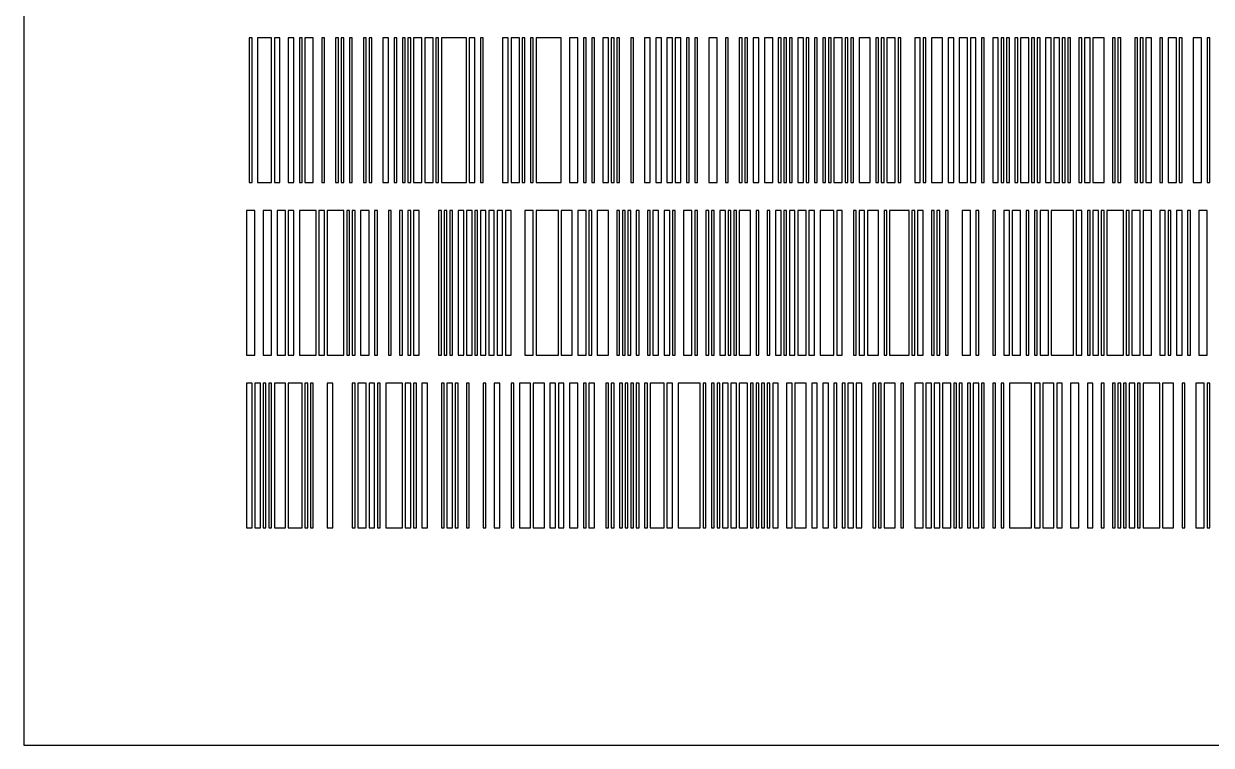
# Model space of a CAD drawing. Header units: metres. Extents: x -150 to 150, y -150 to 150.
# Drawn here: x -150 to -43.4, y -150 to -85.2 of the extents above; entities that cross this region are included whole.
import ezdxf

# ---------------------------------------------------------------- set-up
doc = ezdxf.new("R2010")
doc.units = ezdxf.units.M

msp = doc.modelspace()

# ---------------------------------------------------------------- linework, layer by layer
for points in [[(150, 150), (-150, 150), (-150, -150), (150, -150)], [(-129.75, -99.5), (-129.5, -99.5), (-129.5, -86.5), (-129.75, -86.5), (-129.75, -99.5)], [(-129, -99.5), (-127.75, -99.5), (-127.75, -86.5), (-129, -86.5), (-129, -99.5)], [(-127.5, -99.5), (-127, -99.5), (-127, -86.5), (-127.5, -86.5), (-127.5, -99.5)], [(-126.25, -99.5), (-125.75, -99.5), (-125.75, -86.5), (-126.25, -86.5), (-126.25, -99.5)], [(-125.25, -99.5), (-125, -99.5), (-125, -86.5), (-125.25, -86.5), (-125.25, -99.5)], [(-124.75, -99.5), (-124, -99.5), (-124, -86.5), (-124.75, -86.5), (-124.75, -99.5)], [(-123.25, -99.5), (-123, -99.5), (-123, -86.5), (-123.25, -86.5), (-123.25, -99.5)], [(-122, -99.5), (-121.75, -99.5), (-121.75, -86.5), (-122, -86.5), (-122, -99.5)], [(-121.5, -99.5), (-121.25, -99.5), (-121.25, -86.5), (-121.5, -86.5), (-121.5, -99.5)], [(-120.75, -99.5), (-120.5, -99.5), (-120.5, -86.5), (-120.75, -86.5), (-120.75, -99.5)], [(-119.5, -99.5), (-119.25, -99.5), (-119.25, -86.5), (-119.5, -86.5), (-119.5, -99.5)], [(-119, -99.5), (-118.75, -99.5), (-118.75, -86.5), (-119, -86.5), (-119, -99.5)], [(-117.75, -99.5), (-117.25, -99.5), (-117.25, -86.5), (-117.75, -86.5), (-117.75, -99.5)], [(-116.75, -99.5), (-116.5, -99.5), (-116.5, -86.5), (-116.75, -86.5), (-116.75, -99.5)], [(-116, -99.5), (-115.75, -99.5), (-115.75, -86.5), (-116, -86.5), (-116, -99.5)], [(-115.5, -99.5), (-115.25, -99.5), (-115.25, -86.5), (-115.5, -86.5), (-115.5, -99.5)], [(-115, -99.5), (-114.25, -99.5), (-114.25, -86.5), (-115, -86.5), (-115, -99.5)], [(-114, -99.5), (-113.25, -99.5), (-113.25, -86.5), (-114, -86.5), (-114, -99.5)], [(-113, -99.5), (-112.75, -99.5), (-112.75, -86.5), (-113, -86.5), (-113, -99.5)], [(-112.5, -99.5), (-110.25, -99.5), (-110.25, -86.5), (-112.5, -86.5), (-112.5, -99.5)], [(-110, -99.5), (-109.5, -99.5), (-109.5, -86.5), (-110, -86.5), (-110, -99.5)], [(-109, -99.5), (-108.75, -99.5), (-108.75, -86.5), (-109, -86.5), (-109, -99.5)], [(-107, -99.5), (-106.5, -99.5), (-106.5, -86.5), (-107, -86.5), (-107, -99.5)], [(-106.25, -99.5), (-105.5, -99.5), (-105.5, -86.5), (-106.25, -86.5), (-106.25, -99.5)], [(-105.25, -99.5), (-105, -99.5), (-105, -86.5), (-105.25, -86.5), (-105.25, -99.5)], [(-104.5, -99.5), (-104.25, -99.5), (-104.25, -86.5), (-104.5, -86.5), (-104.5, -99.5)], [(-104, -99.5), (-101.75, -99.5), (-101.75, -86.5), (-104, -86.5), (-104, -99.5)], [(-101, -99.5), (-100.25, -99.5), (-100.25, -86.5), (-101, -86.5), (-101, -99.5)], [(-99.75, -99.5), (-99.5, -99.5), (-99.5, -86.5), (-99.75, -86.5), (-99.75, -99.5)], [(-99, -99.5), (-98.75, -99.5), (-98.75, -86.5), (-99, -86.5), (-99, -99.5)], [(-98, -99.5), (-97.5, -99.5), (-97.5, -86.5), (-98, -86.5), (-98, -99.5)], [(-97.25, -99.5), (-97, -99.5), (-97, -86.5), (-97.25, -86.5), (-97.25, -99.5)], [(-96.75, -99.5), (-96.5, -99.5), (-96.5, -86.5), (-96.75, -86.5), (-96.75, -99.5)], [(-95.5, -99.5), (-95.25, -99.5), (-95.25, -86.5), (-95.5, -86.5), (-95.5, -99.5)], [(-94.25, -99.5), (-93.75, -99.5), (-93.75, -86.5), (-94.25, -86.5), (-94.25, -99.5)], [(-93.25, -99.5), (-92.75, -99.5), (-92.75, -86.5), (-93.25, -86.5), (-93.25, -99.5)], [(-92.25, -99.5), (-91.75, -99.5), (-91.75, -86.5), (-92.25, -86.5), (-92.25, -99.5)], [(-91.5, -99.5), (-91, -99.5), (-91, -86.5), (-91.5, -86.5), (-91.5, -99.5)], [(-90.5, -99.5), (-90.25, -99.5), (-90.25, -86.5), (-90.5, -86.5), (-90.5, -99.5)], [(-89.75, -99.5), (-89.5, -99.5), (-89.5, -86.5), (-89.75, -86.5), (-89.75, -99.5)], [(-88.5, -99.5), (-87.75, -99.5), (-87.75, -86.5), (-88.5, -86.5), (-88.5, -99.5)], [(-87, -99.5), (-86.75, -99.5), (-86.75, -86.5), (-87, -86.5), (-87, -99.5)], [(-85.75, -99.5), (-85.5, -99.5), (-85.5, -86.5), (-85.75, -86.5), (-85.75, -99.5)], [(-85.25, -99.5), (-85, -99.5), (-85, -86.5), (-85.25, -86.5), (-85.25, -99.5)], [(-84.5, -99.5), (-84, -99.5), (-84, -86.5), (-84.5, -86.5), (-84.5, -99.5)], [(-83.5, -99.5), (-82.75, -99.5), (-82.75, -86.5), (-83.5, -86.5), (-83.5, -99.5)], [(-82.25, -99.5), (-82, -99.5), (-82, -86.5), (-82.25, -86.5), (-82.25, -99.5)], [(-81.75, -99.5), (-81.5, -99.5), (-81.5, -86.5), (-81.75, -86.5), (-81.75, -99.5)], [(-81.25, -99.5), (-81, -99.5), (-81, -86.5), (-81.25, -86.5), (-81.25, -99.5)], [(-80.5, -99.5), (-80, -99.5), (-80, -86.5), (-80.5, -86.5), (-80.5, -99.5)], [(-79.75, -99.5), (-79.5, -99.5), (-79.5, -86.5), (-79.75, -86.5), (-79.75, -99.5)], [(-79, -99.5), (-78.75, -99.5), (-78.75, -86.5), (-79, -86.5), (-79, -99.5)], [(-78.25, -99.5), (-78, -99.5), (-78, -86.5), (-78.25, -86.5), (-78.25, -99.5)], [(-77.75, -99.5), (-77.5, -99.5), (-77.5, -86.5), (-77.75, -86.5), (-77.75, -99.5)], [(-77.25, -99.5), (-76.5, -99.5), (-76.5, -86.5), (-77.25, -86.5), (-77.25, -99.5)], [(-76.25, -99.5), (-76, -99.5), (-76, -86.5), (-76.25, -86.5), (-76.25, -99.5)], [(-75.75, -99.5), (-75.5, -99.5), (-75.5, -86.5), (-75.75, -86.5), (-75.75, -99.5)], [(-75, -99.5), (-74, -99.5), (-74, -86.5), (-75, -86.5), (-75, -99.5)], [(-73.5, -99.5), (-73.25, -99.5), (-73.25, -86.5), (-73.5, -86.5), (-73.5, -99.5)], [(-73, -99.5), (-72.75, -99.5), (-72.75, -86.5), (-73, -86.5), (-73, -99.5)], [(-72.5, -99.5), (-71.75, -99.5), (-71.75, -86.5), (-72.5, -86.5), (-72.5, -99.5)], [(-71.5, -99.5), (-71.25, -99.5), (-71.25, -86.5), (-71.5, -86.5), (-71.5, -99.5)], [(-70, -99.5), (-69.5, -99.5), (-69.5, -86.5), (-70, -86.5), (-70, -99.5)], [(-69.25, -99.5), (-69, -99.5), (-69, -86.5), (-69.25, -86.5), (-69.25, -99.5)], [(-68.5, -99.5), (-67.5, -99.5), (-67.5, -86.5), (-68.5, -86.5), (-68.5, -99.5)], [(-67, -99.5), (-66.5, -99.5), (-66.5, -86.5), (-67, -86.5), (-67, -99.5)], [(-66, -99.5), (-65.25, -99.5), (-65.25, -86.5), (-66, -86.5), (-66, -99.5)], [(-65, -99.5), (-64.5, -99.5), (-64.5, -86.5), (-65, -86.5), (-65, -99.5)], [(-64, -99.5), (-63.75, -99.5), (-63.75, -86.5), (-64, -86.5), (-64, -99.5)], [(-63, -99.5), (-62.5, -99.5), (-62.5, -86.5), (-63, -86.5), (-63, -99.5)], [(-62.25, -99.5), (-62, -99.5), (-62, -86.5), (-62.25, -86.5), (-62.25, -99.5)], [(-61.75, -99.5), (-61.5, -99.5), (-61.5, -86.5), (-61.75, -86.5), (-61.75, -99.5)], [(-61, -99.5), (-60.75, -99.5), (-60.75, -86.5), (-61, -86.5), (-61, -99.5)], [(-60.5, -99.5), (-59.75, -99.5), (-59.75, -86.5), (-60.5, -86.5), (-60.5, -99.5)], [(-59.5, -99.5), (-59.25, -99.5), (-59.25, -86.5), (-59.5, -86.5), (-59.5, -99.5)], [(-59, -99.5), (-58.75, -99.5), (-58.75, -86.5), (-59, -86.5), (-59, -99.5)], [(-58.25, -99.5), (-57.75, -99.5), (-57.75, -86.5), (-58.25, -86.5), (-58.25, -99.5)], [(-57.5, -99.5), (-57, -99.5), (-57, -86.5), (-57.5, -86.5), (-57.5, -99.5)], [(-56.75, -99.5), (-56.5, -99.5), (-56.5, -86.5), (-56.75, -86.5), (-56.75, -99.5)], [(-56.25, -99.5), (-56, -99.5), (-56, -86.5), (-56.25, -86.5), (-56.25, -99.5)], [(-55.25, -99.5), (-55, -99.5), (-55, -86.5), (-55.25, -86.5), (-55.25, -99.5)], [(-54.75, -99.5), (-54.25, -99.5), (-54.25, -86.5), (-54.75, -86.5), (-54.75, -99.5)], [(-54, -99.5), (-53, -99.5), (-53, -86.5), (-54, -86.5), (-54, -99.5)], [(-52.25, -99.5), (-52, -99.5), (-52, -86.5), (-52.25, -86.5), (-52.25, -99.5)], [(-51.75, -99.5), (-51.5, -99.5), (-51.5, -86.5), (-51.75, -86.5), (-51.75, -99.5)], [(-50.25, -99.5), (-50, -99.5), (-50, -86.5), (-50.25, -86.5), (-50.25, -99.5)], [(-49.75, -99.5), (-49.5, -99.5), (-49.5, -86.5), (-49.75, -86.5), (-49.75, -99.5)], [(-49.25, -99.5), (-48.75, -99.5), (-48.75, -86.5), (-49.25, -86.5), (-49.25, -99.5)], [(-48, -99.5), (-47.75, -99.5), (-47.75, -86.5), (-48, -86.5), (-48, -99.5)], [(-47.25, -99.5), (-46.5, -99.5), (-46.5, -86.5), (-47.25, -86.5), (-47.25, -99.5)], [(-46.25, -99.5), (-46, -99.5), (-46, -86.5), (-46.25, -86.5), (-46.25, -99.5)], [(-45, -99.5), (-44.25, -99.5), (-44.25, -86.5), (-45, -86.5), (-45, -99.5)], [(-43.75, -99.5), (-43.5, -99.5), (-43.5, -86.5), (-43.75, -86.5), (-43.75, -99.5)], [(-130, -115), (-129.25, -115), (-129.25, -102), (-130, -102), (-130, -115)], [(-128.5, -115), (-127.75, -115), (-127.75, -102), (-128.5, -102), (-128.5, -115)], [(-127.25, -115), (-126.5, -115), (-126.5, -102), (-127.25, -102), (-127.25, -115)], [(-126.25, -115), (-125.75, -115), (-125.75, -102), (-126.25, -102), (-126.25, -115)], [(-125.25, -115), (-123.75, -115), (-123.75, -102), (-125.25, -102), (-125.25, -115)], [(-123.5, -115), (-123, -115), (-123, -102), (-123.5, -102), (-123.5, -115)], [(-122.75, -115), (-121.25, -115), (-121.25, -102), (-122.75, -102), (-122.75, -115)], [(-121, -115), (-120.75, -115), (-120.75, -102), (-121, -102), (-121, -115)], [(-120.5, -115), (-120.25, -115), (-120.25, -102), (-120.5, -102), (-120.5, -115)], [(-119.75, -115), (-119, -115), (-119, -102), (-119.75, -102), (-119.75, -115)], [(-118.5, -115), (-118.25, -115), (-118.25, -102), (-118.5, -102), (-118.5, -115)], [(-117.25, -115), (-117, -115), (-117, -102), (-117.25, -102), (-117.25, -115)], [(-116.25, -115), (-116, -115), (-116, -102), (-116.25, -102), (-116.25, -115)], [(-115.5, -115), (-115.25, -115), (-115.25, -102), (-115.5, -102), (-115.5, -115)], [(-115, -115), (-114.5, -115), (-114.5, -102), (-115, -102), (-115, -115)], [(-112.75, -115), (-112.5, -115), (-112.5, -102), (-112.75, -102), (-112.75, -115)], [(-112.25, -115), (-112, -115), (-112, -102), (-112.25, -102), (-112.25, -115)], [(-111.75, -115), (-111.5, -115), (-111.5, -102), (-111.75, -102), (-111.75, -115)], [(-111, -115), (-110.5, -115), (-110.5, -102), (-111, -102), (-111, -115)], [(-110.25, -115), (-109.75, -115), (-109.75, -102), (-110.25, -102), (-110.25, -115)], [(-109.5, -115), (-109.25, -115), (-109.25, -102), (-109.5, -102), (-109.5, -115)], [(-109, -115), (-108.5, -115), (-108.5, -102), (-109, -102), (-109, -115)], [(-108.25, -115), (-107.75, -115), (-107.75, -102), (-108.25, -102), (-108.25, -115)], [(-107.5, -115), (-107, -115), (-107, -102), (-107.5, -102), (-107.5, -115)], [(-106.75, -115), (-106.25, -115), (-106.25, -102), (-106.75, -102), (-106.75, -115)], [(-105, -115), (-104.25, -115), (-104.25, -102), (-105, -102), (-105, -115)], [(-104, -115), (-102, -115), (-102, -102), (-104, -102), (-104, -115)], [(-101.75, -115), (-100.75, -115), (-100.75, -102), (-101.75, -102), (-101.75, -115)], [(-100.25, -115), (-99.5, -115), (-99.5, -102), (-100.25, -102), (-100.25, -115)], [(-99.25, -115), (-99, -115), (-99, -102), (-99.25, -102), (-99.25, -115)], [(-98.5, -115), (-97.5, -115), (-97.5, -102), (-98.5, -102), (-98.5, -115)], [(-96.75, -115), (-96.5, -115), (-96.5, -102), (-96.75, -102), (-96.75, -115)], [(-96.25, -115), (-96, -115), (-96, -102), (-96.25, -102), (-96.25, -115)], [(-95.75, -115), (-95.5, -115), (-95.5, -102), (-95.75, -102), (-95.75, -115)], [(-95, -115), (-94.75, -115), (-94.75, -102), (-95, -102), (-95, -115)], [(-94, -115), (-93.75, -115), (-93.75, -102), (-94, -102), (-94, -115)], [(-93.5, -115), (-93, -115), (-93, -102), (-93.5, -102), (-93.5, -115)], [(-92.5, -115), (-92, -115), (-92, -102), (-92.5, -102), (-92.5, -115)], [(-91.75, -115), (-91.5, -115), (-91.5, -102), (-91.75, -102), (-91.75, -115)], [(-90.75, -115), (-90, -115), (-90, -102), (-90.75, -102), (-90.75, -115)], [(-89.75, -115), (-89.5, -115), (-89.5, -102), (-89.75, -102), (-89.75, -115)], [(-88.75, -115), (-88.5, -115), (-88.5, -102), (-88.75, -102), (-88.75, -115)], [(-88.25, -115), (-88, -115), (-88, -102), (-88.25, -102), (-88.25, -115)], [(-87.5, -115), (-87, -115), (-87, -102), (-87.5, -102), (-87.5, -115)], [(-86.75, -115), (-86.5, -115), (-86.5, -102), (-86.75, -102), (-86.75, -115)], [(-86.25, -115), (-86, -115), (-86, -102), (-86.25, -102), (-86.25, -115)], [(-85.75, -115), (-84.75, -115), (-84.75, -102), (-85.75, -102), (-85.75, -115)], [(-84.25, -115), (-84, -115), (-84, -102), (-84.25, -102), (-84.25, -115)], [(-83.25, -115), (-83, -115), (-83, -102), (-83.25, -102), (-83.25, -115)], [(-82.5, -115), (-82, -115), (-82, -102), (-82.5, -102), (-82.5, -115)], [(-81.75, -115), (-81.5, -115), (-81.5, -102), (-81.75, -102), (-81.75, -115)], [(-81.25, -115), (-80.75, -115), (-80.75, -102), (-81.25, -102), (-81.25, -115)], [(-80.5, -115), (-79.75, -115), (-79.75, -102), (-80.5, -102), (-80.5, -115)], [(-79.5, -115), (-79, -115), (-79, -102), (-79.5, -102), (-79.5, -115)], [(-78.5, -115), (-77.25, -115), (-77.25, -102), (-78.5, -102), (-78.5, -115)], [(-77, -115), (-76.5, -115), (-76.5, -102), (-77, -102), (-77, -115)], [(-75.5, -115), (-75.25, -115), (-75.25, -102), (-75.5, -102), (-75.5, -115)], [(-75, -115), (-74.5, -115), (-74.5, -102), (-75, -102), (-75, -115)], [(-74.25, -115), (-73.25, -115), (-73.25, -102), (-74.25, -102), (-74.25, -115)], [(-72.75, -115), (-72.5, -115), (-72.5, -102), (-72.75, -102), (-72.75, -115)], [(-72.25, -115), (-70.5, -115), (-70.5, -102), (-72.25, -102), (-72.25, -115)], [(-70.25, -115), (-70, -115), (-70, -102), (-70.25, -102), (-70.25, -115)], [(-69.75, -115), (-69.25, -115), (-69.25, -102), (-69.75, -102), (-69.75, -115)], [(-68.5, -115), (-68.25, -115), (-68.25, -102), (-68.5, -102), (-68.5, -115)], [(-68, -115), (-67.75, -115), (-67.75, -102), (-68, -102), (-68, -115)], [(-67.25, -115), (-67, -115), (-67, -102), (-67.25, -102), (-67.25, -115)], [(-65.75, -115), (-65, -115), (-65, -102), (-65.75, -102), (-65.75, -115)], [(-64.5, -115), (-64.25, -115), (-64.25, -102), (-64.5, -102), (-64.5, -115)], [(-63, -115), (-62.75, -115), (-62.75, -102), (-63, -102), (-63, -115)], [(-62, -115), (-61.5, -115), (-61.5, -102), (-62, -102), (-62, -115)], [(-61.25, -115), (-60.5, -115), (-60.5, -102), (-61.25, -102), (-61.25, -115)], [(-60, -115), (-59.75, -115), (-59.75, -102), (-60, -102), (-60, -115)], [(-59.25, -115), (-59, -115), (-59, -102), (-59.25, -102), (-59.25, -115)], [(-58.75, -115), (-58, -115), (-58, -102), (-58.75, -102), (-58.75, -115)], [(-57.75, -115), (-55.75, -115), (-55.75, -102), (-57.75, -102), (-57.75, -115)], [(-55.5, -115), (-55, -115), (-55, -102), (-55.5, -102), (-55.5, -115)], [(-54.5, -115), (-54.25, -115), (-54.25, -102), (-54.5, -102), (-54.5, -115)], [(-54, -115), (-53.5, -115), (-53.5, -102), (-54, -102), (-54, -115)], [(-53.25, -115), (-53, -115), (-53, -102), (-53.25, -102), (-53.25, -115)], [(-52.75, -115), (-51.25, -115), (-51.25, -102), (-52.75, -102), (-52.75, -115)], [(-51, -115), (-50.75, -115), (-50.75, -102), (-51, -102), (-51, -115)], [(-50.5, -115), (-49.75, -115), (-49.75, -102), (-50.5, -102), (-50.5, -115)], [(-49.5, -115), (-48.75, -115), (-48.75, -102), (-49.5, -102), (-49.5, -115)], [(-48, -115), (-47.5, -115), (-47.5, -102), (-48, -102), (-48, -115)], [(-47.25, -115), (-47, -115), (-47, -102), (-47.25, -102), (-47.25, -115)], [(-46.5, -115), (-46, -115), (-46, -102), (-46.5, -102), (-46.5, -115)], [(-45.5, -115), (-45.25, -115), (-45.25, -102), (-45.5, -102), (-45.5, -115)], [(-44.5, -115), (-43.75, -115), (-43.75, -102), (-44.5, -102), (-44.5, -115)], [(-130, -130.5), (-129.5, -130.5), (-129.5, -117.5), (-130, -117.5), (-130, -130.5)], [(-129.25, -130.5), (-128.75, -130.5), (-128.75, -117.5), (-129.25, -117.5), (-129.25, -130.5)], [(-128.5, -130.5), (-128.25, -130.5), (-128.25, -117.5), (-128.5, -117.5), (-128.5, -130.5)], [(-128, -130.5), (-127.75, -130.5), (-127.75, -117.5), (-128, -117.5), (-128, -130.5)], [(-127.5, -130.5), (-126.5, -130.5), (-126.5, -117.5), (-127.5, -117.5), (-127.5, -130.5)], [(-126.25, -130.5), (-125, -130.5), (-125, -117.5), (-126.25, -117.5), (-126.25, -130.5)], [(-124.75, -130.5), (-124.5, -130.5), (-124.5, -117.5), (-124.75, -117.5), (-124.75, -130.5)], [(-124.25, -130.5), (-124, -130.5), (-124, -117.5), (-124.25, -117.5), (-124.25, -130.5)], [(-122.75, -130.5), (-122.25, -130.5), (-122.25, -117.5), (-122.75, -117.5), (-122.75, -130.5)], [(-120.5, -130.5), (-120.25, -130.5), (-120.25, -117.5), (-120.5, -117.5), (-120.5, -130.5)], [(-120, -130.5), (-119.25, -130.5), (-119.25, -117.5), (-120, -117.5), (-120, -130.5)], [(-119, -130.5), (-118.5, -130.5), (-118.5, -117.5), (-119, -117.5), (-119, -130.5)], [(-118.25, -130.5), (-118, -130.5), (-118, -117.5), (-118.25, -117.5), (-118.25, -130.5)], [(-117.5, -130.5), (-116, -130.5), (-116, -117.5), (-117.5, -117.5), (-117.5, -130.5)], [(-115.75, -130.5), (-115.25, -130.5), (-115.25, -117.5), (-115.75, -117.5), (-115.75, -130.5)], [(-115, -130.5), (-114.75, -130.5), (-114.75, -117.5), (-115, -117.5), (-115, -130.5)], [(-114.25, -130.5), (-113.75, -130.5), (-113.75, -117.5), (-114.25, -117.5), (-114.25, -130.5)], [(-112.5, -130.5), (-112.25, -130.5), (-112.25, -117.5), (-112.5, -117.5), (-112.5, -130.5)], [(-112, -130.5), (-111.5, -130.5), (-111.5, -117.5), (-112, -117.5), (-112, -130.5)], [(-111.25, -130.5), (-111, -130.5), (-111, -117.5), (-111.25, -117.5), (-111.25, -130.5)], [(-110.25, -130.5), (-110, -130.5), (-110, -117.5), (-110.25, -117.5), (-110.25, -130.5)], [(-108.75, -130.5), (-108.5, -130.5), (-108.5, -117.5), (-108.75, -117.5), (-108.75, -130.5)], [(-107.75, -130.5), (-107.25, -130.5), (-107.25, -117.5), (-107.75, -117.5), (-107.75, -130.5)], [(-106.25, -130.5), (-106, -130.5), (-106, -117.5), (-106.25, -117.5), (-106.25, -130.5)], [(-105.5, -130.5), (-104.5, -130.5), (-104.5, -117.5), (-105.5, -117.5), (-105.5, -130.5)], [(-104.25, -130.5), (-103.25, -130.5), (-103.25, -117.5), (-104.25, -117.5), (-104.25, -130.5)], [(-102.75, -130.5), (-102.25, -130.5), (-102.25, -117.5), (-102.75, -117.5), (-102.75, -130.5)], [(-102, -130.5), (-101.5, -130.5), (-101.5, -117.5), (-102, -117.5), (-102, -130.5)], [(-101, -130.5), (-100.25, -130.5), (-100.25, -117.5), (-101, -117.5), (-101, -130.5)], [(-99.75, -130.5), (-99.5, -130.5), (-99.5, -117.5), (-99.75, -117.5), (-99.75, -130.5)], [(-99.25, -130.5), (-98.75, -130.5), (-98.75, -117.5), (-99.25, -117.5), (-99.25, -130.5)], [(-97.75, -130.5), (-97.5, -130.5), (-97.5, -117.5), (-97.75, -117.5), (-97.75, -130.5)], [(-97.25, -130.5), (-97, -130.5), (-97, -117.5), (-97.25, -117.5), (-97.25, -130.5)], [(-96.5, -130.5), (-96.25, -130.5), (-96.25, -117.5), (-96.5, -117.5), (-96.5, -130.5)], [(-96, -130.5), (-95.75, -130.5), (-95.75, -117.5), (-96, -117.5), (-96, -130.5)], [(-95.5, -130.5), (-95.25, -130.5), (-95.25, -117.5), (-95.5, -117.5), (-95.5, -130.5)], [(-95, -130.5), (-94.75, -130.5), (-94.75, -117.5), (-95, -117.5), (-95, -130.5)], [(-94.25, -130.5), (-94, -130.5), (-94, -117.5), (-94.25, -117.5), (-94.25, -130.5)], [(-93.75, -130.5), (-92.5, -130.5), (-92.5, -117.5), (-93.75, -117.5), (-93.75, -130.5)], [(-92.25, -130.5), (-91.75, -130.5), (-91.75, -117.5), (-92.25, -117.5), (-92.25, -130.5)], [(-91.25, -130.5), (-89.25, -130.5), (-89.25, -117.5), (-91.25, -117.5), (-91.25, -130.5)], [(-89, -130.5), (-88.75, -130.5), (-88.75, -117.5), (-89, -117.5), (-89, -130.5)], [(-88.25, -130.5), (-88, -130.5), (-88, -117.5), (-88.25, -117.5), (-88.25, -130.5)], [(-87.75, -130.5), (-87.5, -130.5), (-87.5, -117.5), (-87.75, -117.5), (-87.75, -130.5)], [(-87.25, -130.5), (-86.75, -130.5), (-86.75, -117.5), (-87.25, -117.5), (-87.25, -130.5)], [(-86.5, -130.5), (-86, -130.5), (-86, -117.5), (-86.5, -117.5), (-86.5, -130.5)], [(-85.75, -130.5), (-85, -130.5), (-85, -117.5), (-85.75, -117.5), (-85.75, -130.5)], [(-84.75, -130.5), (-84.5, -130.5), (-84.5, -117.5), (-84.75, -117.5), (-84.75, -130.5)], [(-84.25, -130.5), (-84, -130.5), (-84, -117.5), (-84.25, -117.5), (-84.25, -130.5)], [(-83.75, -130.5), (-83.5, -130.5), (-83.5, -117.5), (-83.75, -117.5), (-83.75, -130.5)], [(-83.25, -130.5), (-83, -130.5), (-83, -117.5), (-83.25, -117.5), (-83.25, -130.5)], [(-82.75, -130.5), (-82.25, -130.5), (-82.25, -117.5), (-82.75, -117.5), (-82.75, -130.5)], [(-81.5, -130.5), (-81, -130.5), (-81, -117.5), (-81.5, -117.5), (-81.5, -130.5)], [(-80.75, -130.5), (-79.75, -130.5), (-79.75, -117.5), (-80.75, -117.5), (-80.75, -130.5)], [(-79.25, -130.5), (-78.75, -130.5), (-78.75, -117.5), (-79.25, -117.5), (-79.25, -130.5)], [(-78.25, -130.5), (-77.75, -130.5), (-77.75, -117.5), (-78.25, -117.5), (-78.25, -130.5)], [(-77.25, -130.5), (-77, -130.5), (-77, -117.5), (-77.25, -117.5), (-77.25, -130.5)], [(-76.5, -130.5), (-76.25, -130.5), (-76.25, -117.5), (-76.5, -117.5), (-76.5, -130.5)], [(-76, -130.5), (-75.5, -130.5), (-75.5, -117.5), (-76, -117.5), (-76, -130.5)], [(-75.25, -130.5), (-74.75, -130.5), (-74.75, -117.5), (-75.25, -117.5), (-75.25, -130.5)], [(-73.75, -130.5), (-73.5, -130.5), (-73.5, -117.5), (-73.75, -117.5), (-73.75, -130.5)], [(-73.25, -130.5), (-73, -130.5), (-73, -117.5), (-73.25, -117.5), (-73.25, -130.5)], [(-72.75, -130.5), (-71.75, -130.5), (-71.75, -117.5), (-72.75, -117.5), (-72.75, -130.5)], [(-71.25, -130.5), (-71, -130.5), (-71, -117.5), (-71.25, -117.5), (-71.25, -130.5)], [(-70, -130.5), (-69.25, -130.5), (-69.25, -117.5), (-70, -117.5), (-70, -130.5)], [(-69, -130.5), (-68.5, -130.5), (-68.5, -117.5), (-69, -117.5), (-69, -130.5)], [(-68.25, -130.5), (-67.75, -130.5), (-67.75, -117.5), (-68.25, -117.5), (-68.25, -130.5)], [(-67.5, -130.5), (-66.75, -130.5), (-66.75, -117.5), (-67.5, -117.5), (-67.5, -130.5)], [(-66.5, -130.5), (-66.25, -130.5), (-66.25, -117.5), (-66.5, -117.5), (-66.5, -130.5)], [(-66, -130.5), (-65.75, -130.5), (-65.75, -117.5), (-66, -117.5), (-66, -130.5)], [(-65.25, -130.5), (-65, -130.5), (-65, -117.5), (-65.25, -117.5), (-65.25, -130.5)], [(-64.75, -130.5), (-64.25, -130.5), (-64.25, -117.5), (-64.75, -117.5), (-64.75, -130.5)], [(-64, -130.5), (-63.75, -130.5), (-63.75, -117.5), (-64, -117.5), (-64, -130.5)], [(-63, -130.5), (-62.75, -130.5), (-62.75, -117.5), (-63, -117.5), (-63, -130.5)], [(-62.25, -130.5), (-62, -130.5), (-62, -117.5), (-62.25, -117.5), (-62.25, -130.5)], [(-61.5, -130.5), (-59.5, -130.5), (-59.5, -117.5), (-61.5, -117.5), (-61.5, -130.5)], [(-59.25, -130.5), (-58.75, -130.5), (-58.75, -117.5), (-59.25, -117.5), (-59.25, -130.5)], [(-58.5, -130.5), (-57.5, -130.5), (-57.5, -117.5), (-58.5, -117.5), (-58.5, -130.5)], [(-57.25, -130.5), (-56.75, -130.5), (-56.75, -117.5), (-57.25, -117.5), (-57.25, -130.5)], [(-56, -130.5), (-55.25, -130.5), (-55.25, -117.5), (-56, -117.5), (-56, -130.5)], [(-54.5, -130.5), (-54, -130.5), (-54, -117.5), (-54.5, -117.5), (-54.5, -130.5)], [(-53.25, -130.5), (-53, -130.5), (-53, -117.5), (-53.25, -117.5), (-53.25, -130.5)], [(-52.25, -130.5), (-52, -130.5), (-52, -117.5), (-52.25, -117.5), (-52.25, -130.5)], [(-51.75, -130.5), (-51.5, -130.5), (-51.5, -117.5), (-51.75, -117.5), (-51.75, -130.5)], [(-51.25, -130.5), (-51, -130.5), (-51, -117.5), (-51.25, -117.5), (-51.25, -130.5)], [(-50.75, -130.5), (-50.25, -130.5), (-50.25, -117.5), (-50.75, -117.5), (-50.75, -130.5)], [(-50, -130.5), (-49.75, -130.5), (-49.75, -117.5), (-50, -117.5), (-50, -130.5)], [(-49.5, -130.5), (-48, -130.5), (-48, -117.5), (-49.5, -117.5), (-49.5, -130.5)], [(-47.75, -130.5), (-46.75, -130.5), (-46.75, -117.5), (-47.75, -117.5), (-47.75, -130.5)], [(-46, -130.5), (-45.75, -130.5), (-45.75, -117.5), (-46, -117.5), (-46, -130.5)], [(-44.75, -130.5), (-44, -130.5), (-44, -117.5), (-44.75, -117.5), (-44.75, -130.5)], [(-43.75, -130.5), (-43.5, -130.5), (-43.5, -117.5), (-43.75, -117.5), (-43.75, -130.5)]]:
    msp.add_lwpolyline(points, close=True)

doc.saveas('drawing.dxf')
